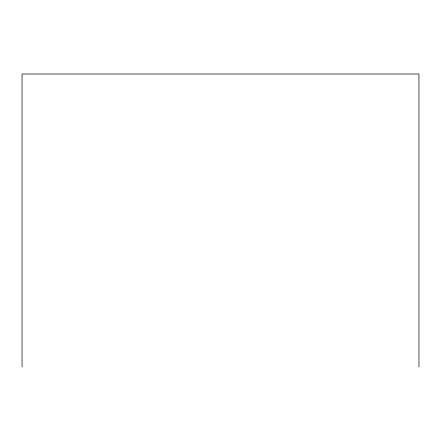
<?xml version="1.0" encoding="UTF-8"?>
<svg xmlns="http://www.w3.org/2000/svg" width="441" height="441" viewBox="0 0 441 441"><rect width="100%" height="100%" fill="white"/><g stroke="black" fill="none" stroke-linecap="round" stroke-linejoin="round"><path stroke-width="0.66" d="M418.95 366.989L418.95 74.011L22.05 74.011L22.05 366.989"/></g></svg>
